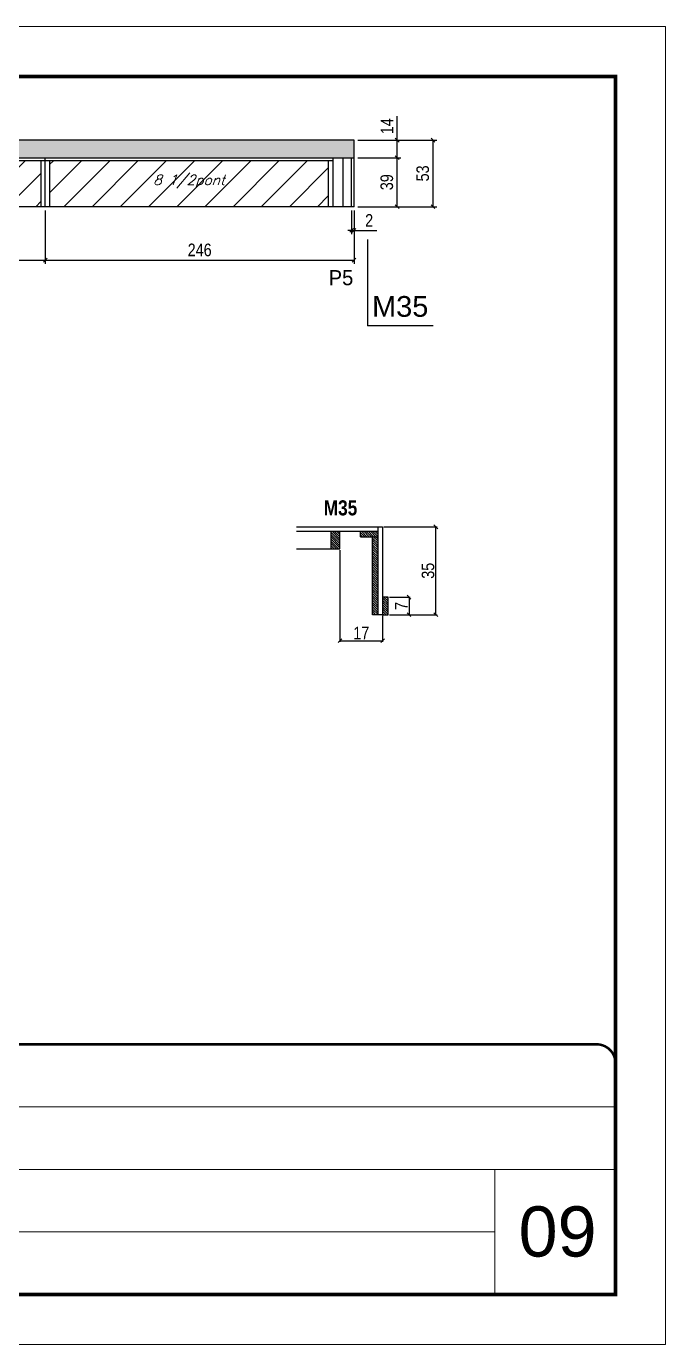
# Model space of a CAD drawing. Extents: x 13154 to 22413, y 1253 to 30260.
# Drawn here: x 14130 to 14639, y 26522 to 27572 of the extents above; entities that cross this region are included whole.
import ezdxf

# ---------------------------------------------------------------- set-up
doc = ezdxf.new("R2010")
doc.units = 0
doc.linetypes.add('CONTINUO', pattern=[0])
doc.linetypes.add('DASHED', pattern=[0.75, 0.5, -0.25])
for name, color, linetype in [('5', 5, 'Continuous'), ('COTA', 241, 'Continuous'), ('detalhes', 4, 'Continuous'), ('NOMENCLATURA', 7, 'Continuous'), ('Painéis', 200, 'Continuous'), ('SARR_2.2x10', 60, 'Continuous'), ('SARR_2.2x7', 40, 'Continuous'), ('SARR_3.5x7', 81, 'Continuous'), ('texto', 7, 'Continuous')]:
    doc.layers.add(name, color=color, linetype=linetype)
for name, color, linetype, lineweight in [('CARIMBO', 255, 'Continuous', 9), ('Folhas', 255, 'Continuous', 9), ('Hachura', 251, 'Continuous', 9), ('SARRAFO DE PRESSAO', 251, 'DASHED', 9)]:
    doc.layers.add(name, color=color, linetype=linetype, lineweight=lineweight)
doc.styles.add('ARIAL', font='arial.ttf')
doc.styles.add('COTA TECNICA', font='techl___.ttf', dxfattribs={"height": 10})
doc.styles.add('COTA TECNICA 2X', font='techl___.ttf', dxfattribs={"height": 10})
doc.styles.add('COTA TECNICA-50', font='techl___.ttf', dxfattribs={"height": 9})
doc.styles.add('Romans', font='romans.shx')
doc.styles.add('ROMAS860', font='ROMAS860.SHX')
doc.styles.get("Standard").update_dxf_attribs({"font": 'arial.ttf'})
doc.styles.add('TECNICA', font='techb___.ttf', dxfattribs={"height": 10})
doc.dimstyles.new('COTA PAINEL-50', dxfattribs={"dimtxt": 9, "dimasz": 3, "dimexe": 3, "dimexo": 3, "dimgap": 3, "dimtad": 1, "dimdec": 1, "dimzin": 12, "dimdsep": 46, "dimtxsty": 'COTA TECNICA-50', "dimblk1": 'OBLIQUE', "dimblk2": 'OBLIQUE', "dimsah": 1, "dimcen": 0.9, "dimclrd": 4, "dimclre": 4, "dimclrt": 240, "dimadec": 1, "dimazin": 3, "dimtfac": 1, "dimtdec": 1, "dimtmove": 0, "dimatfit": 3, "dimfxl": 1, "dimtolj": 1, "dimtzin": 12, "dimarcsym": 0})
doc.dimstyles.new('PAINEL', dxfattribs={"dimtxt": 10, "dimasz": 3, "dimexe": 3, "dimexo": 3, "dimgap": 3, "dimtad": 1, "dimdec": 1, "dimzin": 12, "dimdsep": 46, "dimtxsty": 'COTA TECNICA', "dimblk1": 'OBLIQUE', "dimblk2": 'OBLIQUE', "dimsah": 1, "dimcen": 0.9, "dimclrd": 4, "dimclre": 4, "dimclrt": 240, "dimadec": 1, "dimazin": 3, "dimtfac": 1, "dimtdec": 1, "dimtmove": 0, "dimatfit": 3, "dimfxl": 1, "dimtolj": 1, "dimtzin": 12, "dimarcsym": 0})
doc.dimstyles.new('SECAO', dxfattribs={"dimscale": 0.333333, "dimtxt": 5, "dimasz": 9, "dimexe": 3, "dimexo": 3, "dimgap": 3, "dimtad": 1, "dimdec": 1, "dimlfac": 0.5, "dimzin": 12, "dimdsep": 46, "dimtxsty": 'COTA TECNICA 2X', "dimblk1": 'OBLIQUE', "dimblk2": 'OBLIQUE', "dimsah": 1, "dimcen": 0.9, "dimclrd": 4, "dimclre": 4, "dimclrt": 240, "dimadec": 1, "dimazin": 3, "dimtfac": 1, "dimtdec": 1, "dimtmove": 0, "dimatfit": 3, "dimfxl": 1, "dimtolj": 1, "dimtzin": 12, "dimarcsym": 0})

# ---------------------------------------------------------------- blocks, each defined once
blk = doc.blocks.new('9999999999')
at = {"color": 30, "linetype": 'CONTINUO'}
for p, q in [((98564.6, 34379.6), (99584, 34379.6)), ((98564.6, 34329.8), (99488, 34329.8)), ((99584, 34329.8), (99488, 34329.8)), ((99488, 34329.8), (99488, 34230.2)), ((98564.6, 34280), (99488, 34280))]:
    blk.add_line(p, q, dxfattribs=at)
at = {"color": 30, "linetype": 'CONTINUO', "const_width": 2}
blk.add_lwpolyline([(99584, 34230.2), (99584, 34414.4, 0.414214), (99569, 34429.4), (98229, 34429.4, 0.414214), (98214, 34414.4), (98214, 34245.2, 0.414214), (98229, 34230.2), (99584, 34230.2)], format="xyb", dxfattribs=at)
at = {"layer": 'Folhas'}
blk.add_lwpolyline([(98139, 34190.2), (99624, 34190.2), (99624, 35240.2), (98139, 35240.2)], close=True, dxfattribs=at)
at = {"layer": 'Folhas', "color": 30, "const_width": 3}
blk.add_lwpolyline([(98214, 34230.2), (99584, 34230.2), (99584, 35200.2), (98214, 35200.2)], close=True, dxfattribs=at)
blk = doc.blocks.new('_Oblique')
at = {"color": 0, "linetype": 'ByBlock', "lineweight": -2}
blk.add_line((-0.5, -0.5), (0.5, 0.5), dxfattribs=at)
blk = doc.blocks.new('*D113')
at = {"layer": 'COTA', "color": 4, "linetype": 'ByBlock', "lineweight": -2, "transparency": 16777216}
for p, q in [((13946.2, 27425.4), (13946.2, 27382.8)), ((14145.2, 27425.4), (14145.2, 27382.8)), ((13946.2, 27385.8), (14145.2, 27385.8))]:
    blk.add_line(p, q, dxfattribs=at)
at = {"layer": 'Defpoints', "color": 0, "linetype": 'ByBlock', "transparency": 16777216}
for p in [(13946.2, 27428.4), (14145.2, 27428.4), (14145.2, 27385.8)]:
    blk.add_point(p, dxfattribs=at)
at = {"layer": 'COTA', "color": 4, "linetype": 'ByBlock', "lineweight": -2, "transparency": 16777216, "xscale": 3, "yscale": 3, "zscale": 3, "rotation": 180}
blk.add_blockref('_Oblique', (13946.2, 27385.8), dxfattribs=at)
at = {"layer": 'COTA', "color": 4, "linetype": 'ByBlock', "lineweight": -2, "transparency": 16777216, "xscale": 3, "yscale": 3, "zscale": 3}
blk.add_blockref('_Oblique', (14145.2, 27385.8), dxfattribs=at)
at = {"layer": 'COTA', "color": 240, "linetype": 'ByBlock', "transparency": 16777216, "insert": (14045.7, 27393.3), "char_height": 9, "attachment_point": 5, "style": 'COTA TECNICA-50'}
blk.add_mtext('\\A1;199', dxfattribs=at)
blk = doc.blocks.new('*D117')
at = {"layer": 'COTA', "color": 4, "linetype": 'ByBlock', "lineweight": -2, "transparency": 16777216}
for p, q in [((14145.2, 27425.4), (14145.2, 27382.8)), ((14391.2, 27425.4), (14391.2, 27382.8)), ((14145.2, 27385.8), (14391.2, 27385.8))]:
    blk.add_line(p, q, dxfattribs=at)
at = {"layer": 'Defpoints', "color": 0, "linetype": 'ByBlock', "transparency": 16777216}
for p in [(14145.2, 27428.4), (14391.2, 27428.4), (14391.2, 27385.8)]:
    blk.add_point(p, dxfattribs=at)
at = {"layer": 'COTA', "color": 4, "linetype": 'ByBlock', "lineweight": -2, "transparency": 16777216, "xscale": 3, "yscale": 3, "zscale": 3, "rotation": 180}
blk.add_blockref('_Oblique', (14145.2, 27385.8), dxfattribs=at)
at = {"layer": 'COTA', "color": 4, "linetype": 'ByBlock', "lineweight": -2, "transparency": 16777216, "xscale": 3, "yscale": 3, "zscale": 3}
blk.add_blockref('_Oblique', (14391.2, 27385.8), dxfattribs=at)
at = {"layer": 'COTA', "color": 240, "linetype": 'ByBlock', "transparency": 16777216, "insert": (14268.2, 27393.9), "char_height": 10, "attachment_point": 5, "style": 'COTA TECNICA'}
blk.add_mtext('\\A1;246', dxfattribs=at)
blk = doc.blocks.new('*D118')
at = {"layer": 'COTA', "color": 4, "linetype": 'ByBlock', "lineweight": -2, "transparency": 16777216}
for p, q in [((14394.2, 27467.4), (14428.5, 27467.4)), ((14425.5, 27428.4), (14425.5, 27467.4)), ((14394.2, 27428.4), (14428.5, 27428.4))]:
    blk.add_line(p, q, dxfattribs=at)
at = {"layer": 'Defpoints', "color": 0, "linetype": 'ByBlock', "transparency": 16777216}
for p in [(14391.2, 27467.4), (14425.5, 27467.4), (14391.2, 27428.4)]:
    blk.add_point(p, dxfattribs=at)
at = {"layer": 'COTA', "color": 4, "linetype": 'ByBlock', "lineweight": -2, "transparency": 16777216, "xscale": 3, "yscale": 3, "zscale": 3}
for p, rotation in [((14425.5, 27467.4), 90), ((14425.5, 27428.4), 270)]:
    blk.add_blockref('_Oblique', p, dxfattribs=dict(at, rotation=rotation))
at = {"layer": 'COTA', "color": 240, "linetype": 'ByBlock', "transparency": 16777216, "insert": (14417.3, 27447.9), "char_height": 10, "attachment_point": 5, "rotation": 90, "style": 'COTA TECNICA'}
blk.add_mtext('\\A1;39', dxfattribs=at)
blk = doc.blocks.new('*D119')
at = {"layer": 'COTA', "color": 4, "linetype": 'ByBlock', "lineweight": -2, "transparency": 16777216}
for p, q in [((14389.2, 27425.4), (14389.2, 27406.5)), ((14391.2, 27425.4), (14391.2, 27406.5)), ((14389.2, 27409.5), (14386.2, 27409.5)), ((14389.2, 27409.5), (14391.2, 27409.5)), ((14391.2, 27409.5), (14409.3, 27409.5))]:
    blk.add_line(p, q, dxfattribs=at)
at = {"layer": 'Defpoints', "color": 0, "linetype": 'ByBlock', "transparency": 16777216}
for p in [(14389.2, 27428.4), (14391.2, 27428.4), (14391.2, 27409.5)]:
    blk.add_point(p, dxfattribs=at)
at = {"layer": 'COTA', "color": 4, "linetype": 'ByBlock', "lineweight": -2, "transparency": 16777216, "xscale": 3, "yscale": 3, "zscale": 3}
blk.add_blockref('_Oblique', (14389.2, 27409.5), dxfattribs=at)
at = {"layer": 'COTA', "color": 4, "linetype": 'ByBlock', "lineweight": -2, "transparency": 16777216, "xscale": 3, "yscale": 3, "zscale": 3, "rotation": 180}
blk.add_blockref('_Oblique', (14391.2, 27409.5), dxfattribs=at)
at = {"layer": 'COTA', "color": 240, "linetype": 'ByBlock', "transparency": 16777216, "insert": (14403.2, 27417.5), "char_height": 10, "attachment_point": 5, "style": 'COTA TECNICA'}
blk.add_mtext('\\A1;2', dxfattribs=at)
blk = doc.blocks.new('*D120')
at = {"layer": 'COTA', "color": 4, "linetype": 'ByBlock', "lineweight": -2, "transparency": 16777216}
for p, q in [((14425.5, 27481.4), (14425.5, 27500.5)), ((14394.2, 27481.4), (14428.5, 27481.4)), ((14425.5, 27467.4), (14425.5, 27481.4)), ((14394.2, 27467.4), (14428.5, 27467.4))]:
    blk.add_line(p, q, dxfattribs=at)
at = {"layer": 'Defpoints', "color": 0, "linetype": 'ByBlock', "transparency": 16777216}
for p in [(14391.2, 27481.4), (14425.5, 27481.4), (14391.2, 27467.4)]:
    blk.add_point(p, dxfattribs=at)
at = {"layer": 'COTA', "color": 4, "linetype": 'ByBlock', "lineweight": -2, "transparency": 16777216, "xscale": 3, "yscale": 3, "zscale": 3}
for p, rotation in [((14425.5, 27481.4), 90), ((14425.5, 27467.4), 270)]:
    blk.add_blockref('_Oblique', p, dxfattribs=dict(at, rotation=rotation))
at = {"layer": 'COTA', "color": 240, "linetype": 'ByBlock', "transparency": 16777216, "insert": (14417.4, 27492.5), "char_height": 10, "attachment_point": 5, "rotation": 90, "style": 'COTA TECNICA'}
blk.add_mtext('\\A1;14', dxfattribs=at)
blk = doc.blocks.new('*D121')
at = {"layer": 'COTA', "color": 4, "linetype": 'ByBlock', "lineweight": -2, "transparency": 16777216}
for p, q in [((14394.2, 27481.4), (14457.1, 27481.4)), ((14454.1, 27428.4), (14454.1, 27481.4)), ((14394.2, 27428.4), (14457.1, 27428.4))]:
    blk.add_line(p, q, dxfattribs=at)
at = {"layer": 'Defpoints', "color": 0, "linetype": 'ByBlock', "transparency": 16777216}
for p in [(14391.2, 27481.4), (14454.1, 27481.4), (14391.2, 27428.4)]:
    blk.add_point(p, dxfattribs=at)
at = {"layer": 'COTA', "color": 4, "linetype": 'ByBlock', "lineweight": -2, "transparency": 16777216, "xscale": 3, "yscale": 3, "zscale": 3}
for p, rotation in [((14454.1, 27481.4), 90), ((14454.1, 27428.4), 270)]:
    blk.add_blockref('_Oblique', p, dxfattribs=dict(at, rotation=rotation))
at = {"layer": 'COTA', "color": 240, "linetype": 'ByBlock', "transparency": 16777216, "insert": (14445.9, 27454.9), "char_height": 10, "attachment_point": 5, "rotation": 90, "style": 'COTA TECNICA'}
blk.add_mtext('\\A1;53', dxfattribs=at)
blk = doc.blocks.new('*D123')
at = {"layer": 'COTA', "color": 4, "lineweight": -2, "transparency": 16777216}
for p, q in [((14414.9, 27173.4), (14457.3, 27173.4)), ((14456.3, 27103.4), (14456.3, 27173.4)), ((14419.3, 27103.4), (14457.3, 27103.4))]:
    blk.add_line(p, q, dxfattribs=at)
at = {"layer": 'Defpoints', "color": 0, "transparency": 16777216}
for p in [(14413.9, 27173.4), (14456.3, 27173.4), (14418.3, 27103.4)]:
    blk.add_point(p, dxfattribs=at)
at = {"layer": 'COTA', "color": 4, "lineweight": -2, "transparency": 16777216, "xscale": 3, "yscale": 3, "zscale": 3}
for p, rotation in [((14456.3, 27173.4), 90), ((14456.3, 27103.4), 270)]:
    blk.add_blockref('_Oblique', p, dxfattribs=dict(at, rotation=rotation))
at = {"layer": 'COTA', "color": 240, "transparency": 16777216, "insert": (14450.1, 27138.4), "char_height": 10, "attachment_point": 5, "rotation": 90, "style": 'COTA TECNICA 2X'}
blk.add_mtext('\\A1;35', dxfattribs=at)
blk = doc.blocks.new('*D124')
at = {"layer": 'COTA', "color": 4, "lineweight": -2, "transparency": 16777216}
for p, q in [((14419.3, 27117.4), (14436, 27117.4)), ((14435, 27117.4), (14435, 27103.4)), ((14419.3, 27103.4), (14436, 27103.4))]:
    blk.add_line(p, q, dxfattribs=at)
at = {"layer": 'Defpoints', "color": 0, "transparency": 16777216}
for p in [(14418.3, 27117.4), (14418.3, 27103.4), (14435, 27103.4)]:
    blk.add_point(p, dxfattribs=at)
at = {"layer": 'COTA', "color": 4, "lineweight": -2, "transparency": 16777216, "xscale": 3, "yscale": 3, "zscale": 3}
for p, rotation in [((14435, 27117.4), 90), ((14435, 27103.4), 270)]:
    blk.add_blockref('_Oblique', p, dxfattribs=dict(at, rotation=rotation))
at = {"layer": 'COTA', "color": 240, "transparency": 16777216, "insert": (14428.9, 27110.4), "char_height": 10, "attachment_point": 5, "rotation": 90, "style": 'COTA TECNICA 2X'}
blk.add_mtext('\\A1;7', dxfattribs=at)
blk = doc.blocks.new('*D125')
at = {"layer": 'COTA', "color": 4, "lineweight": -2, "transparency": 16777216}
for p, q in [((14379.9, 27154.8), (14379.9, 27081.7)), ((14413.9, 27102.4), (14413.9, 27081.7)), ((14379.9, 27082.7), (14413.9, 27082.7))]:
    blk.add_line(p, q, dxfattribs=at)
at = {"layer": 'Defpoints', "color": 0, "transparency": 16777216}
for p in [(14379.9, 27155.8), (14413.9, 27103.4), (14413.9, 27082.7)]:
    blk.add_point(p, dxfattribs=at)
at = {"layer": 'COTA', "color": 4, "lineweight": -2, "transparency": 16777216, "xscale": 3, "yscale": 3, "zscale": 3, "rotation": 180}
blk.add_blockref('_Oblique', (14379.9, 27082.7), dxfattribs=at)
at = {"layer": 'COTA', "color": 4, "lineweight": -2, "transparency": 16777216, "xscale": 3, "yscale": 3, "zscale": 3}
blk.add_blockref('_Oblique', (14413.9, 27082.7), dxfattribs=at)
at = {"layer": 'COTA', "color": 240, "transparency": 16777216, "insert": (14396.9, 27088.8), "char_height": 10, "attachment_point": 5, "style": 'COTA TECNICA 2X'}
blk.add_mtext('\\A1;17', dxfattribs=at)

msp = doc.modelspace()

# ---------------------------------------------------------------- hatches: boundary and pattern name
at = {"layer": 'COTA'}
h = msp.add_hatch(dxfattribs=at)
h.set_pattern_fill('AR-CONC', color=256, scale=0.03)
h.set_pattern_definition([(50, (19.069, 0), (5.4655401, -0.47817257), [0.5715, -6.2865]), (355, (19.069, 0), (-1.0573026, 5.7317054), [0.4572, -5.0292175]), (100.451445, (19.5245, -0.04), (4.4082374, 5.2535326), [0.4857003, -5.3427073]), (46.1842, (19.069, 1.524), (8.1323712, -1.2612698), [0.85725, -9.42975]), (96.635558, (19.747, 1.419), (7.122124, 7.4227837), [0.7285507, -8.0140682]), (351.18415, (19.069, 1.524), (7.122124, 7.4227837), [0.685799, -7.543792]), (21, (19.831, 1.143), (4.54843174, -3.06795595), [0.5715, -6.2865]), (326, (19.831, 1.143), (1.8540609, 5.525639), [0.4572, -5.0292]), (71.451445, (20.21, 0.8873), (6.4024926, 2.4576831), [0.4857003, -5.3426981]), (37.5, (19.069, 0), (0.0926581, 2.53665117), [0, -4.96824, 0, -5.1054, 0, -5.04825]), (7.5, (19.069, 0), (2.00458988, 3.00541724), [0, -2.91084, 0, -4.85394, 0, -1.92405]), (327.5, (17.3698, 0), (4.06771786, -0.17186232), [0, -1.905, 0, -5.9436, 0, -7.8867]), (317.5, (16.6078, 0), (4.44387544, 0.76279473), [0, -2.4765, 0, -3.94716, 0, -5.6007])])
h.paths.add_polyline_path([(13670.18, 27428.4), (13700.18, 27428.4), (13700.18, 27467.4), (14391.18, 27467.4), (14391.18, 27481.4), (13354.18, 27481.4), (13354.18, 27467.4), (13670.18, 27467.4)])
at = {"layer": 'Hachura', "linetype": 'ByBlock'}
h = msp.add_hatch(dxfattribs=at)
h.set_pattern_fill('ANSI31', color=256, scale=5)
h.paths.add_polyline_path([(13372.68, 27465.2), (13372.68, 27428.4), (13594.68, 27428.4), (13594.68, 27465.2)])
h.paths.add_polyline_path([(13601.68, 27428.4), (13623.99, 27428.4), (13623.99, 27465.2), (13601.68, 27465.2)])
h.paths.add_polyline_path([(13627.49, 27465.2), (13623.99, 27465.2), (13623.99, 27428.4), (13627.49, 27428.4)])
h.paths.add_polyline_path([(13649.68, 27465.2), (13627.49, 27465.2), (13627.49, 27428.4), (13649.68, 27428.4)])
h.paths.add_polyline_path([(13942.68, 27428.4), (13942.68, 27465.2), (13720.68, 27465.2), (13720.68, 27428.4)])
h.paths.add_polyline_path([(13949.68, 27465.2), (13949.68, 27428.4), (14141.68, 27428.4), (14141.68, 27465.2)])
h.paths.add_polyline_path([(14148.68, 27465.2), (14148.68, 27428.4), (14370.68, 27428.4), (14370.68, 27465.2)])
at = {"layer": 'SARR_2.2x10'}
h = msp.add_hatch(dxfattribs=at)
h.set_pattern_fill('ANSI31', color=256, scale=10, angle=90)
h.set_pattern_definition([(135, (-118140.8699, -2927.1879), (-0.883883476, -0.883883476), [])])
h.paths.add_polyline_path([(14379.86, 27169.83), (14372.86, 27169.83), (14372.86, 27155.83), (14379.86, 27155.83)])
h = msp.add_hatch(dxfattribs=at)
h.set_pattern_fill('ANSI31', color=256, scale=10, angle=90)
h.set_pattern_definition([(135, (-118140.4699, -2927.1879), (-0.883883476, -0.883883476), [])])
h.paths.add_polyline_path([(14396.26, 27169.83), (14396.26, 27165.43), (14410.26, 27165.43), (14410.26, 27169.83)])
h = msp.add_hatch(dxfattribs=at)
h.set_pattern_fill('ANSI31', color=256, scale=10, angle=90)
h.set_pattern_definition([(135, (-118140.4699, -2943.1879), (-0.883883476, -0.883883476), [])])
h.paths.add_polyline_path([(14405.86, 27103.43), (14410.26, 27103.43), (14410.26, 27165.43), (14405.86, 27165.43)])
h = msp.add_hatch(dxfattribs=at)
h.set_pattern_fill('ANSI31', color=256, scale=10, angle=90)
h.set_pattern_definition([(135, (-118140.4699, -2965.1879), (-0.883883476, -0.883883476), [])])
h.paths.add_polyline_path([(14418.26, 27117.43), (14413.86, 27117.43), (14413.86, 27103.43), (14418.26, 27103.43)])

# ---------------------------------------------------------------- linework, layer by layer
at = {"layer": 'COTA'}
msp.add_line((14391.18, 27481.4), (13354.18, 27481.4), dxfattribs=at)
at = {"layer": 'COTA', "linetype": 'ByBlock'}
msp.add_line((14391.18, 27467.4), (14391.18, 27481.4), dxfattribs=at)
at = {"layer": 'NOMENCLATURA', "linetype": 'Continuous'}
for p in [(14402, 27402.25), (14454.27, 27333.51)]:
    msp.add_line(p, (14402, 27333.51), dxfattribs=at)
at = {"layer": 'Painéis', "linetype": 'Continuous'}
for p, q in [((13700.18, 27467.4), (14391.18, 27467.4)), ((14145.18, 27428.4), (14145.18, 27467.4)), ((14389.18, 27428.4), (14389.18, 27467.4)), ((14391.18, 27428.4), (14391.18, 27467.4)), ((14391.18, 27428.4), (13700.18, 27428.4)), ((14345.3, 27173.43), (14413.86, 27173.43)), ((14345.3, 27169.83), (14410.26, 27169.83)), ((14410.26, 27103.43), (14410.26, 27173.43)), ((14413.86, 27173.43), (14413.86, 27103.43)), ((14413.86, 27103.43), (14410.26, 27103.43))]:
    msp.add_line(p, q, dxfattribs=at)
at = {"layer": 'SARR_2.2x10'}
for p, q in [((14372.86, 27155.83), (14372.86, 27169.83)), ((14379.86, 27155.83), (14379.86, 27169.83)), ((14396.26, 27165.43), (14396.26, 27169.83)), ((14396.26, 27165.43), (14410.26, 27165.43)), ((14405.86, 27103.43), (14405.86, 27165.43)), ((14345.3, 27155.83), (14379.86, 27155.83)), ((14418.26, 27117.43), (14413.86, 27117.43)), ((14418.26, 27103.43), (14418.26, 27117.43)), ((14410.26, 27103.43), (14405.86, 27103.43)), ((14413.86, 27103.43), (14418.26, 27103.43))]:
    msp.add_line(p, q, dxfattribs=at)
at = {"layer": 'SARR_2.2x7', "linetype": 'Continuous'}
for p, q in [((13946.18, 27465.2), (14145.18, 27465.2)), ((14145.18, 27465.2), (14374.18, 27465.2)), ((14382.18, 27467.4), (14382.18, 27428.4))]:
    msp.add_line(p, q, dxfattribs=at)
at = {"layer": 'SARR_3.5x7'}
for p, q in [((14141.68, 27465.2), (14141.68, 27428.4)), ((14148.68, 27465.2), (14148.68, 27428.4)), ((14370.68, 27465.2), (14370.68, 27428.4)), ((14374.18, 27467.4), (14374.18, 27428.4))]:
    msp.add_line(p, q, dxfattribs=at)

# ---------------------------------------------------------------- block references
at = {"layer": 'SARRAFO DE PRESSAO', "color": 6, "linetype": 'ByBlock'}
msp.add_blockref('9999999999', (-84984.6, -7668.18), dxfattribs=at)

# ---------------------------------------------------------------- texts
at = {"layer": '5', "linetype": 'Continuous', "style": 'ROMAS860'}
msp.add_text('P5', height=12, rotation=359.99996, dxfattribs=at).set_placement((14370.94, 27365.86))
at = {"layer": 'CARIMBO', "style": 'ARIAL'}
msp.add_text('09', height=40, dxfattribs=at).set_placement((14522.24, 26592.17))
at = {"layer": 'detalhes', "insert": (14367, 27194.53), "char_height": 12, "attachment_point": 1, "style": 'TECNICA'}
msp.add_mtext_dynamic_manual_height_columns('M35', width=87.1848, gutter_width=1, heights=[0], dxfattribs=at)
at = {"layer": 'NOMENCLATURA', "linetype": 'Continuous'}
msp.add_text('M35', height=16.5, dxfattribs=at).set_placement((14405.53, 27340.71))
at = {"layer": 'texto', "color": 2, "insert": (14259.68, 27448.4), "char_height": 8, "attachment_point": 5, "style": 'Romans'}
msp.add_mtext('{\\Q19;\\C256;8 1/2pont}', dxfattribs=at)

# ---------------------------------------------------------------- dimensions: what is measured, and where the dimension line sits
at = {"layer": 'COTA', "linetype": 'ByBlock'}
for base, p1, p2, picture, middle in [((14425.52, 27481.4), (14391.18, 27467.4), (14391.18, 27481.4), '*D120', (14417.45, 27492.46)), ((14454.09, 27481.4), (14391.18, 27428.4), (14391.18, 27481.4), '*D121', (14445.87, 27454.9)), ((14425.52, 27467.4), (14391.18, 27428.4), (14391.18, 27467.4), '*D118', (14417.27, 27447.9))]:
    dim = msp.add_linear_dim(base=base, p1=p1, p2=p2, angle=90, dimstyle='PAINEL', dxfattribs=at)
    dim.commit()
    dim.dimension.update_dxf_attribs({"geometry": picture, "text_midpoint": middle})
dim = msp.add_linear_dim(base=(14145.18, 27385.76), p1=(13946.18, 27428.4), p2=(14145.18, 27428.4), angle=180, dimstyle='COTA PAINEL-50', override={"dimarcsym": 1}, dxfattribs=at)
dim.commit()
dim.dimension.update_dxf_attribs({"geometry": '*D113', "text_midpoint": (14045.68, 27393.34)})
for base, p1, picture, middle in [((14391.18, 27385.76), (14145.18, 27428.4), '*D117', (14268.18, 27393.86)), ((14391.18, 27409.48), (14389.18, 27428.4), '*D119', (14403.24, 27417.48))]:
    dim = msp.add_linear_dim(base=base, p1=p1, p2=(14391.18, 27428.4), dimstyle='PAINEL', dxfattribs=at)
    dim.commit()
    dim.dimension.update_dxf_attribs({"geometry": picture, "text_midpoint": middle})
at = {"layer": 'COTA'}
for base, p1, p2, picture, middle in [((14456.31, 27173.43), (14418.26, 27103.43), (14413.86, 27173.43), '*D123', (14450.09, 27138.43)), ((14434.95, 27103.43), (14418.26, 27117.43), (14418.26, 27103.43), '*D124', (14428.88, 27110.43))]:
    dim = msp.add_linear_dim(base=base, p1=p1, p2=p2, angle=90, dimstyle='SECAO', dxfattribs=at)
    dim.commit()
    dim.dimension.update_dxf_attribs({"geometry": picture, "text_midpoint": middle})
dim = msp.add_linear_dim(base=(14413.86, 27082.74), p1=(14379.86, 27155.83), p2=(14413.86, 27103.43), dimstyle='SECAO', dxfattribs=at)
dim.commit()
dim.dimension.update_dxf_attribs({"geometry": '*D125', "text_midpoint": (14396.86, 27088.82)})

doc.saveas('drawing.dxf')
